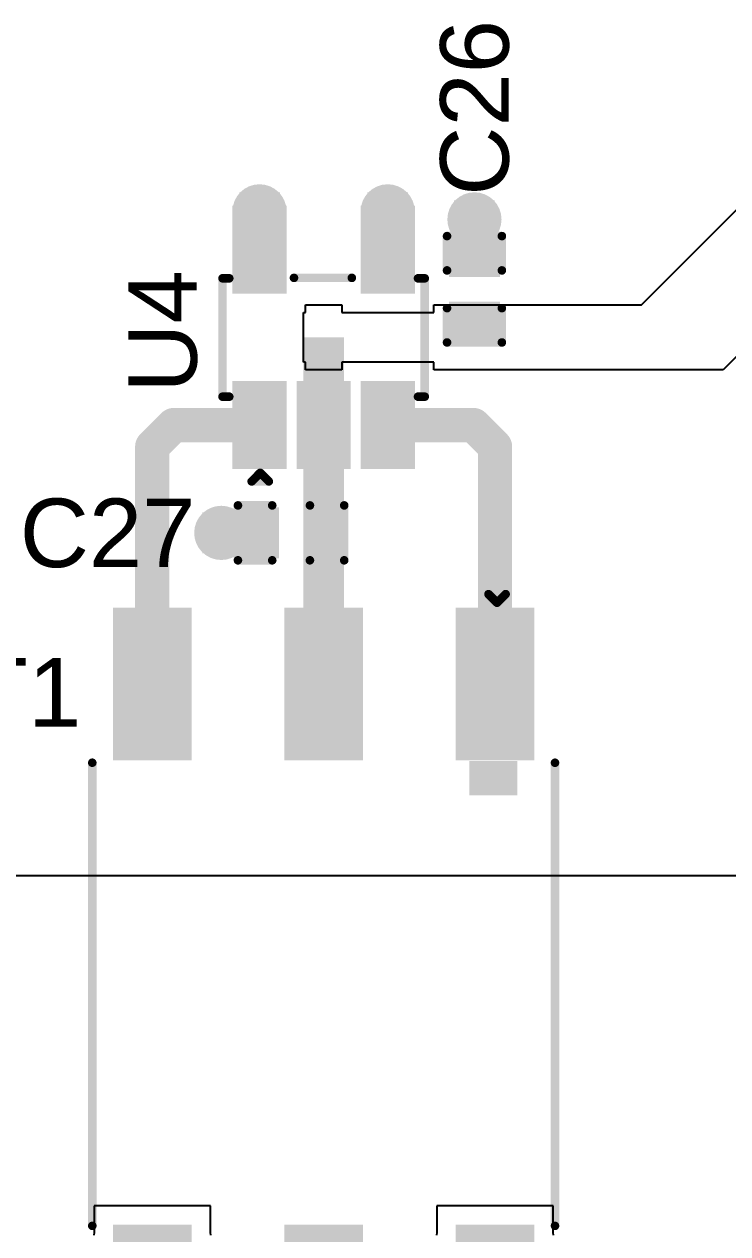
# Model space of a CAD drawing. Header units: millimetres. Extents: x -1.62 to 7.16, y -0.1 to 4.29.
# Drawn here: x -0.596 to -0.185, y 1.295 to 2.001 of the extents above; entities that cross this region are included whole.
import ezdxf

# ---------------------------------------------------------------- set-up
doc = ezdxf.new("R2010")
doc.units = ezdxf.units.MM
doc.header["$MEASUREMENT"] = 0
for name, color, linetype in [('BottomLayer', 5, 'Continuous'), ('BottomSolder', 6, 'Continuous'), ('TopLayer', 1, 'Continuous'), ('TopOverlay', 2, 'Continuous'), ('TopPaste', 8, 'Continuous'), ('TopSolder', 216, 'Continuous'), ('ViaHoleLayer', 16, 'Continuous')]:
    doc.layers.add(name, color=color, linetype=linetype)
doc.styles.add('Arial', font='', dxfattribs={"height": 0.2})
doc.styles.get('Arial').set_extended_font_data('Arial')

# ---------------------------------------------------------------- blocks, each defined once
blk = doc.blocks.new('SOT_23_5_82')
at = {"layer": 'TopLayer'}
for points in [[(-0.07283, 0.04921), (-0.02953, 0.04921), (-0.02953, 0.02559), (-0.07283, 0.02559)], [(0.02953, 0.04921), (0.07283, 0.04921), (0.07283, 0.02559), (0.02953, 0.02559)], [(-0.07283, 0.01181), (-0.02953, 0.01181), (-0.02953, -0.01181), (-0.07283, -0.01181)], [(-0.07283, -0.02559), (-0.02953, -0.02559), (-0.02953, -0.04921), (-0.07283, -0.04921)], [(0.02953, -0.02559), (0.07283, -0.02559), (0.07283, -0.04921), (0.02953, -0.04921)]]:
    blk.add_hatch(color=1, dxfattribs=at).paths.add_polyline_path(points)
at = {"layer": 'TopPaste'}
for points in [[(-0.07283, 0.04921), (-0.02953, 0.04921), (-0.02953, 0.02559), (-0.07283, 0.02559)], [(0.02953, 0.04921), (0.07283, 0.04921), (0.07283, 0.02559), (0.02953, 0.02559)], [(-0.07283, 0.01181), (-0.02953, 0.01181), (-0.02953, -0.01181), (-0.07283, -0.01181)], [(-0.07283, -0.02559), (-0.02953, -0.02559), (-0.02953, -0.04921), (-0.07283, -0.04921)], [(0.02953, -0.02559), (0.07283, -0.02559), (0.07283, -0.04921), (0.02953, -0.04921)]]:
    blk.add_hatch(color=8, dxfattribs=at).paths.add_polyline_path(points)
at = {"layer": 'TopSolder'}
for points in [[(-0.07683, 0.05321), (-0.02553, 0.05321), (-0.02553, 0.02159), (-0.07683, 0.02159)], [(0.02553, 0.05321), (0.07683, 0.05321), (0.07683, 0.02159), (0.02553, 0.02159)], [(-0.07683, 0.01581), (-0.02553, 0.01581), (-0.02553, -0.01581), (-0.07683, -0.01581)], [(-0.07683, -0.02159), (-0.02553, -0.02159), (-0.02553, -0.05321), (-0.07683, -0.05321)], [(0.02553, -0.02159), (0.07683, -0.02159), (0.07683, -0.05321), (0.02553, -0.05321)]]:
    blk.add_hatch(color=216, dxfattribs=at).paths.add_polyline_path(points)
at = {"layer": 'TopOverlay', "const_width": 0.005}
for points in [[(-0.03461, 0.059), (-0.03461, 0.05506)], [(-0.03461, 0.059), (0.03439, 0.059)], [(0.03439, 0.059), (0.03439, 0.05506)], [(-0.084, 0.042), (-0.084, 0.032)], [(-0.084, 0.042), (-0.079, 0.037)], [(-0.079, 0.037), (-0.084, 0.032)], [(0.03465, 0.01732), (0.03465, -0.01646)], [(-0.03461, -0.05506), (-0.03461, -0.059)], [(0.03439, -0.05506), (0.03439, -0.059)], [(-0.03461, -0.059), (0.03439, -0.059)]]:
    blk.add_lwpolyline(points, dxfattribs=at)
at = {"layer": 'TopOverlay', "const_width": 0.0025}
for points in [[(-0.03586, 0.059, 1), (-0.03336, 0.059, 1)], [(-0.03586, 0.059, 1), (-0.03336, 0.059, 1)], [(-0.03586, 0.05506, 1), (-0.03336, 0.05506, 1)], [(0.03314, 0.059, 1), (0.03564, 0.059, 1)], [(0.03314, 0.059, 1), (0.03564, 0.059, 1)], [(0.03314, 0.05506, 1), (0.03564, 0.05506, 1)], [(-0.08525, 0.042, 1), (-0.08275, 0.042, 1)], [(-0.08525, 0.042, 1), (-0.08275, 0.042, 1)], [(-0.08025, 0.037, 1), (-0.07775, 0.037, 1)], [(-0.08025, 0.037, 1), (-0.07775, 0.037, 1)], [(-0.08525, 0.032, 1), (-0.08275, 0.032, 1)], [(-0.08525, 0.032, 1), (-0.08275, 0.032, 1)], [(0.0334, 0.01732, 1), (0.0359, 0.01732, 1)], [(0.0334, -0.01646, 1), (0.0359, -0.01646, 1)], [(-0.03586, -0.05506, 1), (-0.03336, -0.05506, 1)], [(0.03314, -0.05506, 1), (0.03564, -0.05506, 1)], [(-0.03586, -0.059, 1), (-0.03336, -0.059, 1)], [(-0.03586, -0.059, 1), (-0.03336, -0.059, 1)], [(0.03314, -0.059, 1), (0.03564, -0.059, 1)], [(0.03314, -0.059, 1), (0.03564, -0.059, 1)]]:
    blk.add_lwpolyline(points, format="xyb", close=True, dxfattribs=at)
blk = doc.blocks.new('760390015_86')
at = {"layer": 'TopLayer'}
for points in [[(-0.22047, 0.0811), (-0.22047, 0.1189), (-0.13937, 0.1189), (-0.13937, 0.0811)], [(0.13937, 0.0811), (0.13937, 0.1189), (0.22047, 0.1189), (0.22047, 0.0811)], [(-0.22047, -0.0189), (-0.22047, 0.0189), (-0.13937, 0.0189), (-0.13937, -0.0189)], [(0.13937, -0.0189), (0.13937, 0.0189), (0.22047, 0.0189), (0.22047, -0.0189)], [(-0.22047, -0.1189), (-0.22047, -0.0811), (-0.13937, -0.0811), (-0.13937, -0.1189)], [(0.13937, -0.1189), (0.13937, -0.0811), (0.22047, -0.0811), (0.22047, -0.1189)]]:
    blk.add_hatch(color=1, dxfattribs=at).paths.add_polyline_path(points)
at = {"layer": 'TopOverlay'}
blk.add_hatch(color=2, dxfattribs=at).paths.add_polyline_path([(-0.135, 0.085), (-0.115, 0.085), (-0.115, 0.113), (-0.135, 0.113)])
at = {"layer": 'TopPaste'}
for points in [[(-0.22047, 0.0811), (-0.22047, 0.1189), (-0.13937, 0.1189), (-0.13937, 0.0811)], [(0.13937, 0.0811), (0.13937, 0.1189), (0.22047, 0.1189), (0.22047, 0.0811)], [(-0.22047, -0.0189), (-0.22047, 0.0189), (-0.13937, 0.0189), (-0.13937, -0.0189)], [(0.13937, -0.0189), (0.13937, 0.0189), (0.22047, 0.0189), (0.22047, -0.0189)], [(-0.22047, -0.1189), (-0.22047, -0.0811), (-0.13937, -0.0811), (-0.13937, -0.1189)], [(0.13937, -0.1189), (0.13937, -0.0811), (0.22047, -0.0811), (0.22047, -0.1189)]]:
    blk.add_hatch(color=8, dxfattribs=at).paths.add_polyline_path(points)
at = {"layer": 'TopSolder'}
for points in [[(-0.22447, 0.0771), (-0.22447, 0.1229), (-0.13537, 0.1229), (-0.13537, 0.0771)], [(0.13537, 0.0771), (0.13537, 0.1229), (0.22447, 0.1229), (0.22447, 0.0771)], [(-0.22447, -0.0229), (-0.22447, 0.0229), (-0.13537, 0.0229), (-0.13537, -0.0229)], [(0.13537, -0.0229), (0.13537, 0.0229), (0.22447, 0.0229), (0.22447, -0.0229)], [(-0.22447, -0.1229), (-0.22447, -0.0771), (-0.13537, -0.0771), (-0.13537, -0.1229)], [(0.13537, -0.1229), (0.13537, -0.0771), (0.22447, -0.0771), (0.22447, -0.1229)]]:
    blk.add_hatch(color=216, dxfattribs=at).paths.add_polyline_path(points)
at = {"layer": 'TopOverlay', "const_width": 0.005}
for points in [[(0.136, 0.135), (-0.134, 0.135)], [(-0.23226, 0.0962), (-0.23226, 0.1062)], [(-0.22726, 0.1012), (-0.23226, 0.1062)], [(-0.23226, 0.0962), (-0.22726, 0.1012)], [(0.136, -0.135), (-0.134, -0.135)]]:
    blk.add_lwpolyline(points, dxfattribs=at)
at = {"layer": 'TopOverlay', "const_width": 0.0025}
for points in [[(-0.13525, 0.135, 1), (-0.13275, 0.135, 1)], [(0.13475, 0.135, 1), (0.13725, 0.135, 1)], [(-0.23351, 0.1062, 1), (-0.23101, 0.1062, 1)], [(-0.23351, 0.1062, 1), (-0.23101, 0.1062, 1)], [(-0.22851, 0.1012, 1), (-0.22601, 0.1012, 1)], [(-0.22851, 0.1012, 1), (-0.22601, 0.1012, 1)], [(-0.23351, 0.0962, 1), (-0.23101, 0.0962, 1)], [(-0.23351, 0.0962, 1), (-0.23101, 0.0962, 1)], [(-0.13525, -0.135, 1), (-0.13275, -0.135, 1)], [(0.13475, -0.135, 1), (0.13725, -0.135, 1)]]:
    blk.add_lwpolyline(points, format="xyb", close=True, dxfattribs=at)
blk = doc.blocks.new('C___0402_205')
at = {"layer": 'TopLayer'}
for points in [[(-0.0275, -0.0125), (-0.0275, 0.0125), (-0.0095, 0.0125), (-0.0095, -0.0125)], [(0.0095, -0.0125), (0.0095, 0.0125), (0.0275, 0.0125), (0.0275, -0.0125)]]:
    blk.add_hatch(color=1, dxfattribs=at).paths.add_polyline_path(points)
at = {"layer": 'TopPaste'}
for points in [[(-0.0275, -0.0125), (-0.0275, 0.0125), (-0.0095, 0.0125), (-0.0095, -0.0125)], [(0.0095, -0.0125), (0.0095, 0.0125), (0.0275, 0.0125), (0.0275, -0.0125)]]:
    blk.add_hatch(color=8, dxfattribs=at).paths.add_polyline_path(points)
at = {"layer": 'TopSolder'}
for points in [[(-0.02986, -0.01486), (-0.02986, 0.01486), (-0.00714, 0.01486), (-0.00714, -0.01486)], [(0.00714, -0.01486), (0.00714, 0.01486), (0.02986, 0.01486), (0.02986, -0.01486)]]:
    blk.add_hatch(color=216, dxfattribs=at).paths.add_polyline_path(points)
at = {"layer": 'TopOverlay', "const_width": 0.005}
for points in [[(-0.031, 0.016), (-0.011, 0.016)], [(-0.031, -0.016), (-0.031, 0.016)], [(0.011, 0.016), (0.031, 0.016)], [(0.031, -0.016), (0.031, 0.016)], [(-0.031, -0.016), (-0.011, -0.016)], [(0.011, -0.016), (0.031, -0.016)]]:
    blk.add_lwpolyline(points, dxfattribs=at)
at = {"layer": 'TopOverlay', "const_width": 0.0025}
for points in [[(-0.03225, 0.016, 1), (-0.02975, 0.016, 1)], [(-0.03225, 0.016, 1), (-0.02975, 0.016, 1)], [(-0.01225, 0.016, 1), (-0.00975, 0.016, 1)], [(0.00975, 0.016, 1), (0.01225, 0.016, 1)], [(0.02975, 0.016, 1), (0.03225, 0.016, 1)], [(0.02975, 0.016, 1), (0.03225, 0.016, 1)], [(-0.03225, -0.016, 1), (-0.02975, -0.016, 1)], [(-0.03225, -0.016, 1), (-0.02975, -0.016, 1)], [(-0.01225, -0.016, 1), (-0.00975, -0.016, 1)], [(0.00975, -0.016, 1), (0.01225, -0.016, 1)], [(0.02975, -0.016, 1), (0.03225, -0.016, 1)], [(0.02975, -0.016, 1), (0.03225, -0.016, 1)]]:
    blk.add_lwpolyline(points, format="xyb", close=True, dxfattribs=at)
blk = doc.blocks.new('C___0402_206')
at = {"layer": 'TopLayer'}
for points in [[(-0.0275, -0.0125), (-0.0275, 0.0125), (-0.0095, 0.0125), (-0.0095, -0.0125)], [(0.0095, -0.0125), (0.0095, 0.0125), (0.0275, 0.0125), (0.0275, -0.0125)]]:
    blk.add_hatch(color=1, dxfattribs=at).paths.add_polyline_path(points)
at = {"layer": 'TopPaste'}
for points in [[(-0.0275, -0.0125), (-0.0275, 0.0125), (-0.0095, 0.0125), (-0.0095, -0.0125)], [(0.0095, -0.0125), (0.0095, 0.0125), (0.0275, 0.0125), (0.0275, -0.0125)]]:
    blk.add_hatch(color=8, dxfattribs=at).paths.add_polyline_path(points)
at = {"layer": 'TopSolder'}
for points in [[(-0.02986, -0.01486), (-0.02986, 0.01486), (-0.00714, 0.01486), (-0.00714, -0.01486)], [(0.00714, -0.01486), (0.00714, 0.01486), (0.02986, 0.01486), (0.02986, -0.01486)]]:
    blk.add_hatch(color=216, dxfattribs=at).paths.add_polyline_path(points)
at = {"layer": 'TopOverlay', "const_width": 0.005}
for points in [[(-0.011, 0.016), (-0.031, 0.016)], [(-0.031, -0.016), (-0.031, 0.016)], [(0.031, 0.016), (0.011, 0.016)], [(0.031, -0.016), (0.031, 0.016)], [(-0.011, -0.016), (-0.031, -0.016)], [(0.031, -0.016), (0.011, -0.016)]]:
    blk.add_lwpolyline(points, dxfattribs=at)
at = {"layer": 'TopOverlay', "const_width": 0.0025}
for points in [[(-0.03225, 0.016, 1), (-0.02975, 0.016, 1)], [(-0.03225, 0.016, 1), (-0.02975, 0.016, 1)], [(-0.01225, 0.016, 1), (-0.00975, 0.016, 1)], [(0.00975, 0.016, 1), (0.01225, 0.016, 1)], [(0.02975, 0.016, 1), (0.03225, 0.016, 1)], [(0.02975, 0.016, 1), (0.03225, 0.016, 1)], [(-0.03225, -0.016, 1), (-0.02975, -0.016, 1)], [(-0.03225, -0.016, 1), (-0.02975, -0.016, 1)], [(-0.01225, -0.016, 1), (-0.00975, -0.016, 1)], [(0.00975, -0.016, 1), (0.01225, -0.016, 1)], [(0.02975, -0.016, 1), (0.03225, -0.016, 1)], [(0.02975, -0.016, 1), (0.03225, -0.016, 1)]]:
    blk.add_lwpolyline(points, format="xyb", close=True, dxfattribs=at)

msp = doc.modelspace()

# ---------------------------------------------------------------- hatches: boundary and pattern name
at = {"layer": 'BottomLayer'}
h = msp.add_hatch(color=5, dxfattribs=at)
edge = h.paths.add_edge_path()
edge.add_arc((-0.45841, 1.89142), 0.01181, 0, 360)
h = msp.add_hatch(color=5, dxfattribs=at)
edge = h.paths.add_edge_path()
edge.add_arc((-0.38361, 1.89142), 0.01181, 0, 360)
h = msp.add_hatch(color=5, dxfattribs=at)
edge = h.paths.add_edge_path()
edge.add_arc((-0.33301, 1.88674), 0.01181, 0, 360)
h = msp.add_hatch(color=5, dxfattribs=at)
edge = h.paths.add_edge_path()
edge.add_arc((-0.48074, 1.70399), 0.01181, 0, 360)
at = {"layer": 'BottomSolder'}
h = msp.add_hatch(color=6, dxfattribs=at)
edge = h.paths.add_edge_path()
edge.add_arc((-0.45841, 1.89142), 0.01581, 0, 360)
h = msp.add_hatch(color=6, dxfattribs=at)
edge = h.paths.add_edge_path()
edge.add_arc((-0.38361, 1.89142), 0.01581, 0, 360)
h = msp.add_hatch(color=6, dxfattribs=at)
edge = h.paths.add_edge_path()
edge.add_arc((-0.33301, 1.88674), 0.01581, 0, 360)
h = msp.add_hatch(color=6, dxfattribs=at)
edge = h.paths.add_edge_path()
edge.add_arc((-0.48074, 1.70399), 0.01581, 0, 360)
at = {"layer": 'TopLayer'}
for points in [[(-0.44652, 1.86018), (-0.44652, 1.90244), (-0.47027, 1.90244), (-0.47027, 1.86018)], [(-0.37172, 1.86018), (-0.37172, 1.90244), (-0.39546, 1.90244), (-0.39546, 1.86018)], [(-0.32112, 1.8555), (-0.32112, 1.89776), (-0.34486, 1.89776), (-0.34486, 1.8555)], [(-0.44652, 1.86918), (-0.44652, 1.89142), (-0.47027, 1.89142), (-0.47027, 1.86918)], [(-0.37172, 1.86918), (-0.37172, 1.89142), (-0.39546, 1.89142), (-0.39546, 1.86918)], [(-0.32112, 1.8645), (-0.32112, 1.88674), (-0.34486, 1.88674), (-0.34486, 1.8645)], [(-0.43281, 1.61392), (-0.40919, 1.61392), (-0.40919, 1.818), (-0.43281, 1.818)], [(-0.4495, 1.71588), (-0.49176, 1.71588), (-0.49176, 1.69214), (-0.4495, 1.69214)]]:
    msp.add_hatch(color=1, dxfattribs=at).paths.add_polyline_path(points)
h = msp.add_hatch(color=1, dxfattribs=at)
edge = h.paths.add_edge_path()
edge.add_arc((-0.45841, 1.89142), 0.01181, 0, 360)
h = msp.add_hatch(color=1, dxfattribs=at)
edge = h.paths.add_edge_path()
edge.add_arc((-0.38361, 1.89142), 0.01181, 0, 360)
h = msp.add_hatch(color=1, dxfattribs=at)
edge = h.paths.add_edge_path()
edge.add_arc((-0.33301, 1.88674), 0.01181, 0, 360)
h = msp.add_hatch(color=1, dxfattribs=at)
edge = h.paths.add_edge_path()
edge.add_arc((-0.48074, 1.70399), 0.01181, 0, 360)
at = {"layer": 'TopSolder'}
h = msp.add_hatch(color=216, dxfattribs=at)
edge = h.paths.add_edge_path()
edge.add_arc((-0.45841, 1.89142), 0.01581, 0, 360)
h = msp.add_hatch(color=216, dxfattribs=at)
edge = h.paths.add_edge_path()
edge.add_arc((-0.38361, 1.89142), 0.01581, 0, 360)
h = msp.add_hatch(color=216, dxfattribs=at)
edge = h.paths.add_edge_path()
edge.add_arc((-0.33301, 1.88674), 0.01581, 0, 360)
h = msp.add_hatch(color=216, dxfattribs=at)
edge = h.paths.add_edge_path()
edge.add_arc((-0.48074, 1.70399), 0.01581, 0, 360)
at = {"layer": 'ViaHoleLayer'}
h = msp.add_hatch(color=16, dxfattribs=at)
edge = h.paths.add_edge_path()
edge.add_arc((-0.45841, 1.89142), 0.00591, 0, 360)
h = msp.add_hatch(color=16, dxfattribs=at)
edge = h.paths.add_edge_path()
edge.add_arc((-0.38361, 1.89142), 0.00591, 0, 360)
h = msp.add_hatch(color=16, dxfattribs=at)
edge = h.paths.add_edge_path()
edge.add_arc((-0.33301, 1.88674), 0.00591, 0, 360)
h = msp.add_hatch(color=16, dxfattribs=at)
edge = h.paths.add_edge_path()
edge.add_arc((-0.48074, 1.70399), 0.00591, 0, 360)

# ---------------------------------------------------------------- linework, layer by layer
at = {"layer": 'BottomLayer'}
msp.add_line((-1.58168, 1.50416), (0.41661, 1.50416), dxfattribs=at)
at = {"layer": 'TopLayer'}
for p, q in [((-0.2355, 1.837), (-0.1295, 1.943)), ((-0.11881, 1.868), (-0.18781, 1.799)), ((-0.43159, 1.83253), (-0.43159, 1.837)), ((-0.43159, 1.837), (-0.41041, 1.837)), ((-0.41041, 1.837), (-0.41041, 1.83253)), ((-0.35679, 1.83253), (-0.35679, 1.837)), ((-0.35679, 1.837), (-0.2355, 1.837)), ((-0.43281, 1.80347), (-0.43281, 1.83253)), ((-0.43281, 1.83253), (-0.43159, 1.83253)), ((-0.41041, 1.83253), (-0.35679, 1.83253)), ((-0.43159, 1.80347), (-0.43281, 1.80347)), ((-0.43159, 1.799), (-0.43159, 1.80347)), ((-0.41041, 1.799), (-0.43159, 1.799)), ((-0.35679, 1.80347), (-0.41041, 1.80347)), ((-0.41041, 1.80347), (-0.41041, 1.799)), ((-0.35679, 1.799), (-0.35679, 1.80347)), ((-0.18781, 1.799), (-0.35679, 1.799)), ((-1.58168, 1.50416), (0.41661, 1.50416)), ((-0.4871, 1.31163), (-0.5549, 1.31163)), ((-0.5549, 1.31163), (-0.5549, 1.29611)), ((-0.4871, 1.29611), (-0.4871, 1.31163)), ((-0.2871, 1.31163), (-0.3549, 1.31163)), ((-0.3549, 1.31163), (-0.3549, 1.29611)), ((-0.2871, 1.29611), (-0.2871, 1.31163)), ((-0.5549, 1.29611), (-0.55519, 1.29463)), ((-0.48681, 1.29463), (-0.4871, 1.29611)), ((-0.3549, 1.29611), (-0.35519, 1.29463)), ((-0.28681, 1.29463), (-0.2871, 1.29611))]:
    msp.add_line(p, q, dxfattribs=at)
at = {"layer": 'TopLayer', "const_width": 0.02}
for points in [[(-0.521, 1.75432), (-0.5085, 1.76682)], [(-0.5085, 1.76682), (-0.4584, 1.76682)], [(-0.3836, 1.76682), (-0.3335, 1.76682)], [(-0.3335, 1.76682), (-0.321, 1.75432)], [(-0.521, 1.61392), (-0.521, 1.75432)], [(-0.321, 1.61392), (-0.321, 1.75432)]]:
    msp.add_lwpolyline(points, dxfattribs=at)
at = {"layer": 'TopLayer', "const_width": 0.01}
for points in [[(-0.5135, 1.76682, 1), (-0.5035, 1.76682, 1)], [(-0.5135, 1.76682, 1), (-0.5035, 1.76682, 1)], [(-0.4634, 1.76682, 1), (-0.4534, 1.76682, 1)], [(-0.3886, 1.76682, 1), (-0.3786, 1.76682, 1)], [(-0.3385, 1.76682, 1), (-0.3285, 1.76682, 1)], [(-0.3385, 1.76682, 1), (-0.3285, 1.76682, 1)], [(-0.526, 1.75432, 1), (-0.516, 1.75432, 1)], [(-0.526, 1.75432, 1), (-0.516, 1.75432, 1)], [(-0.326, 1.75432, 1), (-0.316, 1.75432, 1)], [(-0.326, 1.75432, 1), (-0.316, 1.75432, 1)], [(-0.526, 1.61392, 1), (-0.516, 1.61392, 1)], [(-0.326, 1.61392, 1), (-0.316, 1.61392, 1)]]:
    msp.add_lwpolyline(points, format="xyb", close=True, dxfattribs=at)

# ---------------------------------------------------------------- block references
for name, p, rotation in [('SOT_23_5_82', (-0.421, 1.818), 90), ('C___0402_206', (-0.333, 1.846), 270), ('760390015_86', (-0.421, 1.436), 270)]:
    msp.add_blockref(name, p, dxfattribs=dict(rotation=rotation))
msp.add_blockref('C___0402_205', (-0.44, 1.704))

# ---------------------------------------------------------------- texts
at = {"layer": 'TopOverlay', "style": 'Arial'}
for s, p in [('C26', (-0.31302, 1.9005)), ('U4', (-0.49501, 1.78568))]:
    msp.add_text(s, height=0.04, rotation=90, dxfattribs=at).set_placement(p)
for s, p in [('C27', (-0.59832, 1.68401)), ('T1', (-0.62766, 1.59101))]:
    msp.add_text(s, height=0.04, dxfattribs=at).set_placement(p)

doc.saveas('drawing.dxf')
